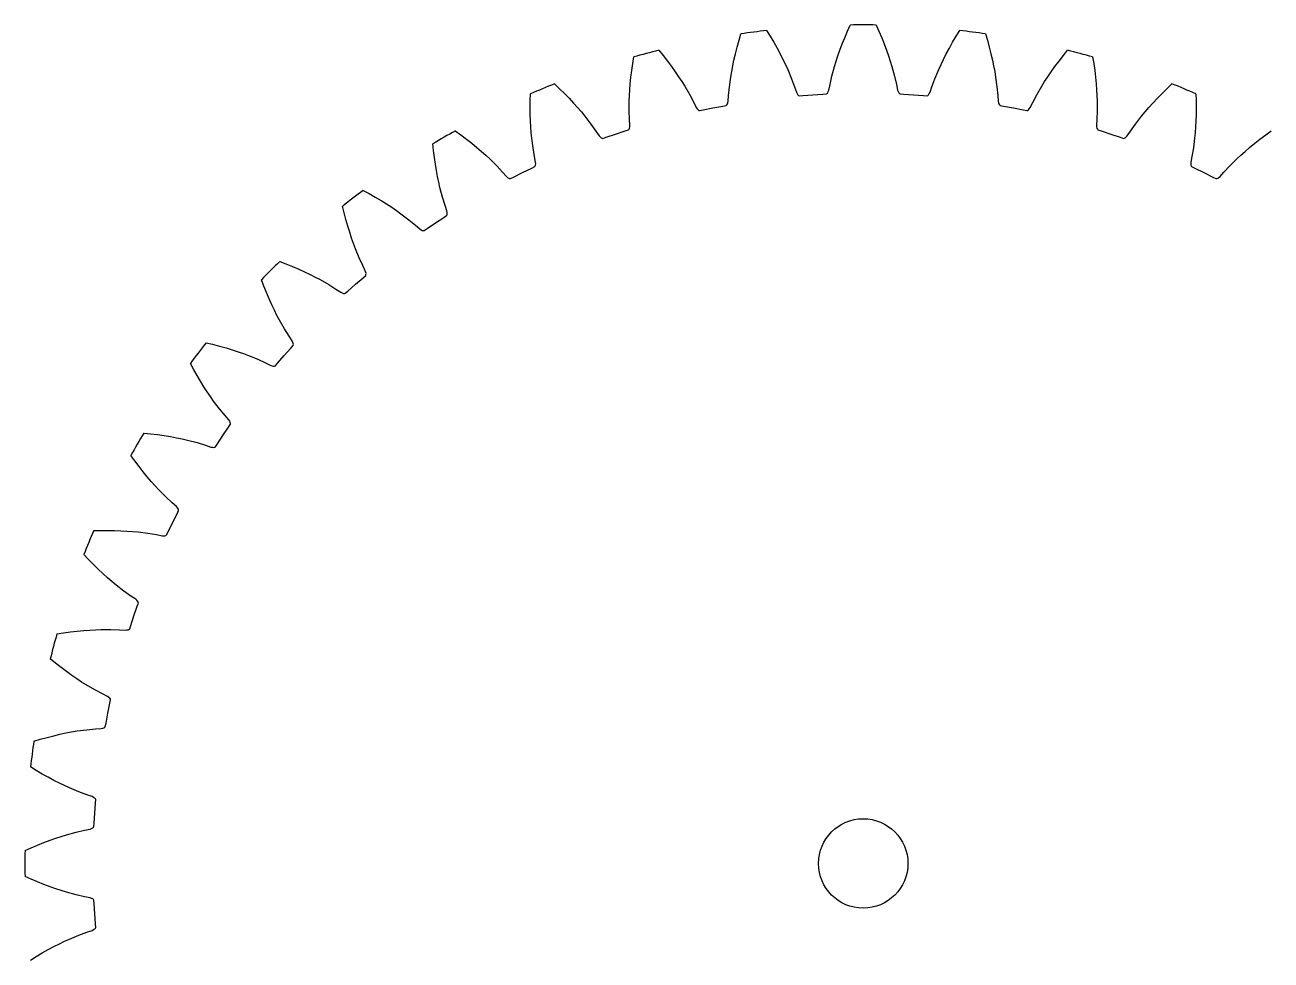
# Model space of a CAD drawing. Extents: x -37 to 73, y -37 to 37.
# Drawn here: x -37.5 to 18.2, y -4.3 to 37.5 of the extents above; entities that cross this region are included whole.
import ezdxf

# ---------------------------------------------------------------- set-up
doc = ezdxf.new("R2010")
doc.units = 0

msp = doc.modelspace()

# ---------------------------------------------------------------- linework, layer by layer
msp.add_circle((0, 0), 2)
msp.add_circle((0, 0), 2)
at = {"layer": 'layer1'}
for p, q in [((-0.702, 37.223), (-0.58, 37.496)), ((0.58, 37.496), (0.702, 37.223)), ((-5.639, 36.507), (-5.554, 36.813)), ((-5.554, 36.813), (-5.469, 37.099)), ((-4.319, 37.25), (-4.163, 36.996)), ((-4.163, 36.996), (-4.001, 36.722)), ((-0.939, 36.649), (-0.826, 36.93)), ((-0.826, 36.93), (-0.702, 37.223)), ((0.702, 37.223), (0.826, 36.93)), ((0.826, 36.93), (0.939, 36.649)), ((4.001, 36.722), (4.163, 36.996)), ((4.163, 36.996), (4.319, 37.25)), ((5.469, 37.099), (5.554, 36.813)), ((5.554, 36.813), (5.639, 36.507)), ((-9.145, 36.368), (-8.956, 36.136)), ((-5.714, 36.213), (-5.639, 36.507)), ((-4.001, 36.722), (-3.853, 36.458)), ((-3.853, 36.458), (-3.717, 36.203)), ((-1.131, 36.121), (-1.04, 36.378)), ((-1.04, 36.378), (-0.939, 36.649)), ((0.939, 36.649), (1.04, 36.378)), ((1.04, 36.378), (1.131, 36.121)), ((3.717, 36.203), (3.853, 36.458)), ((3.853, 36.458), (4.001, 36.722)), ((5.639, 36.507), (5.714, 36.213)), ((8.956, 36.136), (9.145, 36.368)), ((-10.356, 35.458), (-10.312, 35.773)), ((-10.312, 35.773), (-10.264, 36.068)), ((-8.956, 36.136), (-8.76, 35.886)), ((-8.76, 35.886), (-8.579, 35.643)), ((-5.836, 35.665), (-5.78, 35.931)), ((-5.78, 35.931), (-5.714, 36.213)), ((-3.717, 36.203), (-3.593, 35.96)), ((-3.593, 35.96), (-3.481, 35.727)), ((-3.481, 35.727), (-3.379, 35.504)), ((-1.284, 35.641), (-1.212, 35.875)), ((-1.212, 35.875), (-1.131, 36.121)), ((1.131, 36.121), (1.212, 35.875)), ((1.212, 35.875), (1.284, 35.641)), ((3.379, 35.504), (3.481, 35.727)), ((3.481, 35.727), (3.593, 35.96)), ((3.593, 35.96), (3.717, 36.203)), ((5.714, 36.213), (5.78, 35.931)), ((5.78, 35.931), (5.836, 35.665)), ((8.579, 35.643), (8.76, 35.886)), ((8.76, 35.886), (8.956, 36.136)), ((10.264, 36.068), (10.312, 35.773)), ((10.312, 35.773), (10.356, 35.458)), ((-10.42, 34.87), (-10.392, 35.157)), ((-10.392, 35.157), (-10.356, 35.458)), ((-8.579, 35.643), (-8.41, 35.408)), ((-8.41, 35.408), (-8.256, 35.183)), ((-8.256, 35.183), (-8.115, 34.967)), ((-5.984, 34.729), (-5.925, 35.169)), ((-5.925, 35.169), (-5.884, 35.41)), ((-5.884, 35.41), (-5.836, 35.665)), ((-3.379, 35.504), (-3.208, 35.095)), ((-1.485, 34.84), (-1.4, 35.213)), ((-1.4, 35.213), (-1.284, 35.641)), ((1.284, 35.641), (1.4, 35.213)), ((1.4, 35.213), (1.485, 34.84)), ((3.208, 35.095), (3.379, 35.504)), ((5.836, 35.665), (5.884, 35.41)), ((5.884, 35.41), (5.925, 35.169)), ((5.925, 35.169), (5.984, 34.729)), ((8.115, 34.967), (8.256, 35.183)), ((8.256, 35.183), (8.41, 35.408)), ((8.41, 35.408), (8.579, 35.643)), ((10.356, 35.458), (10.392, 35.157)), ((10.392, 35.157), (10.42, 34.87)), ((-13.813, 34.863), (-13.596, 34.658)), ((-13.596, 34.658), (-13.369, 34.435)), ((-10.456, 34.339), (-10.441, 34.598)), ((-10.441, 34.598), (-10.42, 34.87)), ((-8.115, 34.967), (-7.985, 34.759)), ((-7.985, 34.759), (-7.762, 34.376)), ((-6.02, 34.348), (-5.984, 34.729)), ((-3.208, 35.095), (-3.075, 34.735)), ((-3.075, 34.735), (-2.99, 34.492)), ((-1.561, 34.519), (-1.538, 34.587)), ((-1.538, 34.587), (-1.485, 34.84)), ((1.485, 34.84), (1.538, 34.587)), ((1.538, 34.587), (1.561, 34.519)), ((2.99, 34.492), (3.075, 34.735)), ((3.075, 34.735), (3.208, 35.095)), ((5.984, 34.729), (6.02, 34.348)), ((7.762, 34.376), (7.985, 34.759)), ((7.985, 34.759), (8.115, 34.967)), ((10.42, 34.87), (10.441, 34.598)), ((10.441, 34.598), (10.456, 34.339)), ((13.369, 34.435), (13.596, 34.658)), ((13.596, 34.658), (13.813, 34.863)), ((-14.896, 33.803), (-14.893, 34.121)), ((-14.893, 34.121), (-14.884, 34.42)), ((-13.369, 34.435), (-13.158, 34.218)), ((-13.158, 34.218), (-12.96, 34.007)), ((-12.96, 34.007), (-12.778, 33.804)), ((-10.466, 33.651), (-10.464, 34.094)), ((-10.464, 34.094), (-10.456, 34.339)), ((-7.762, 34.376), (-7.583, 34.037)), ((-7.583, 34.037), (-7.467, 33.807)), ((-6.073, 33.966), (-6.053, 34.02)), ((-6.053, 34.02), (-6.039, 34.091)), ((-6.039, 34.091), (-6.02, 34.348)), ((-2.99, 34.492), (-2.958, 34.428)), ((-2.958, 34.428), (-2.925, 34.38)), ((-2.925, 34.38), (-2.891, 34.349)), ((-2.891, 34.349), (-2.857, 34.334)), ((-2.857, 34.334), (-2.703, 34.344)), ((-2.703, 34.344), (-2.253, 34.376)), ((-2.253, 34.376), (-1.803, 34.403)), ((-1.803, 34.403), (-1.648, 34.413)), ((-1.648, 34.413), (-1.617, 34.432)), ((-1.617, 34.432), (-1.588, 34.468)), ((-1.588, 34.468), (-1.561, 34.519)), ((1.561, 34.519), (1.588, 34.468)), ((1.588, 34.468), (1.617, 34.432)), ((1.617, 34.432), (1.648, 34.413)), ((1.648, 34.413), (1.803, 34.403)), ((1.803, 34.403), (2.253, 34.376)), ((2.253, 34.376), (2.703, 34.344)), ((2.703, 34.344), (2.857, 34.334)), ((2.857, 34.334), (2.891, 34.349)), ((2.891, 34.349), (2.925, 34.38)), ((2.925, 34.38), (2.958, 34.428)), ((2.958, 34.428), (2.99, 34.492)), ((6.02, 34.348), (6.039, 34.091)), ((6.039, 34.091), (6.053, 34.02)), ((6.053, 34.02), (6.073, 33.966)), ((7.467, 33.807), (7.583, 34.037)), ((7.583, 34.037), (7.762, 34.376)), ((10.456, 34.339), (10.464, 34.094)), ((10.464, 34.094), (10.466, 33.651)), ((12.778, 33.804), (12.96, 34.007)), ((12.96, 34.007), (13.158, 34.218)), ((13.158, 34.218), (13.369, 34.435)), ((14.884, 34.42), (14.893, 34.121)), ((14.893, 34.121), (14.896, 33.803)), ((-14.892, 33.5), (-14.896, 33.803)), ((-14.883, 33.211), (-14.892, 33.5)), ((-12.778, 33.804), (-12.609, 33.608)), ((-12.609, 33.608), (-12.453, 33.419)), ((-10.452, 33.268), (-10.466, 33.651)), ((-7.467, 33.807), (-7.426, 33.747)), ((-7.426, 33.747), (-7.387, 33.704)), ((-7.387, 33.704), (-7.35, 33.678)), ((-7.35, 33.678), (-7.315, 33.667)), ((-7.315, 33.667), (-7.163, 33.697)), ((-7.163, 33.697), (-6.721, 33.788)), ((-6.721, 33.788), (-6.278, 33.873)), ((-6.278, 33.873), (-6.126, 33.904)), ((-6.126, 33.904), (-6.098, 33.927)), ((-6.098, 33.927), (-6.073, 33.966)), ((6.073, 33.966), (6.098, 33.927)), ((6.098, 33.927), (6.126, 33.904)), ((6.126, 33.904), (6.278, 33.873)), ((6.278, 33.873), (6.721, 33.788)), ((6.721, 33.788), (7.163, 33.697)), ((7.163, 33.697), (7.315, 33.667)), ((7.315, 33.667), (7.35, 33.678)), ((7.35, 33.678), (7.387, 33.704)), ((7.387, 33.704), (7.426, 33.747)), ((7.426, 33.747), (7.467, 33.807)), ((10.466, 33.651), (10.452, 33.268)), ((12.453, 33.419), (12.609, 33.608)), ((12.609, 33.608), (12.778, 33.804)), ((14.892, 33.5), (14.883, 33.211)), ((14.896, 33.803), (14.892, 33.5)), ((-14.868, 32.939), (-14.883, 33.211)), ((-14.849, 32.681), (-14.868, 32.939)), ((-12.453, 33.419), (-12.182, 33.069)), ((-12.182, 33.069), (-11.96, 32.756)), ((-10.455, 32.882), (-10.442, 32.939)), ((-10.437, 33.011), (-10.452, 33.268)), ((-10.442, 32.939), (-10.437, 33.011)), ((10.452, 33.268), (10.437, 33.011)), ((10.437, 33.011), (10.442, 32.939)), ((10.442, 32.939), (10.455, 32.882)), ((11.96, 32.756), (12.182, 33.069)), ((12.182, 33.069), (12.453, 33.419)), ((14.868, 32.939), (14.849, 32.681)), ((14.883, 33.211), (14.868, 32.939)), ((-18.246, 32.762), (-18.004, 32.587)), ((-18.004, 32.587), (-17.75, 32.396)), ((-17.75, 32.396), (-17.512, 32.208)), ((-14.825, 32.437), (-14.849, 32.681)), ((-14.769, 31.997), (-14.825, 32.437)), ((-11.96, 32.756), (-11.815, 32.543)), ((-11.815, 32.543), (-11.768, 32.489)), ((-11.768, 32.489), (-11.723, 32.452)), ((-11.723, 32.452), (-11.682, 32.43)), ((-11.682, 32.43), (-11.646, 32.424)), ((-11.646, 32.424), (-11.5, 32.474)), ((-11.5, 32.474), (-11.074, 32.622)), ((-11.074, 32.622), (-10.645, 32.764)), ((-10.645, 32.764), (-10.499, 32.814)), ((-10.499, 32.814), (-10.474, 32.84)), ((-10.474, 32.84), (-10.455, 32.882)), ((10.455, 32.882), (10.474, 32.84)), ((10.474, 32.84), (10.499, 32.814)), ((10.499, 32.814), (10.645, 32.764)), ((10.645, 32.764), (11.074, 32.622)), ((11.074, 32.622), (11.5, 32.474)), ((11.5, 32.474), (11.646, 32.424)), ((11.646, 32.424), (11.682, 32.43)), ((11.682, 32.43), (11.723, 32.452)), ((11.723, 32.452), (11.768, 32.489)), ((11.768, 32.489), (11.815, 32.543)), ((11.815, 32.543), (11.96, 32.756)), ((14.825, 32.437), (14.769, 31.997)), ((14.849, 32.681), (14.825, 32.437)), ((17.512, 32.208), (17.75, 32.396)), ((17.75, 32.396), (18.004, 32.587)), ((18.004, 32.587), (18.246, 32.762)), ((-19.219, 31.885), (-19.25, 32.182)), ((-19.181, 31.57), (-19.219, 31.885)), ((-17.512, 32.208), (-17.288, 32.025)), ((-17.288, 32.025), (-17.081, 31.847)), ((-17.081, 31.847), (-16.888, 31.675)), ((-14.705, 31.619), (-14.769, 31.997)), ((14.769, 31.997), (14.705, 31.619)), ((16.888, 31.675), (17.081, 31.847)), ((17.081, 31.847), (17.288, 32.025)), ((17.288, 32.025), (17.512, 32.208)), ((-19.137, 31.27), (-19.181, 31.57)), ((-19.09, 30.984), (-19.137, 31.27)), ((-16.888, 31.675), (-16.709, 31.508)), ((-16.709, 31.508), (-16.394, 31.196)), ((-14.657, 31.366), (-14.705, 31.619)), ((-14.671, 31.192), (-14.657, 31.236)), ((-14.652, 31.294), (-14.657, 31.366)), ((-14.657, 31.236), (-14.652, 31.294)), ((14.657, 31.366), (14.652, 31.294)), ((14.652, 31.294), (14.657, 31.236)), ((14.705, 31.619), (14.657, 31.366)), ((14.657, 31.236), (14.671, 31.192)), ((16.394, 31.196), (16.709, 31.508)), ((16.709, 31.508), (16.888, 31.675)), ((-19.04, 30.716), (-19.09, 30.984)), ((-18.987, 30.463), (-19.04, 30.716)), ((-16.394, 31.196), (-16.134, 30.914)), ((-16.134, 30.914), (-15.962, 30.722)), ((-15.962, 30.722), (-15.908, 30.675)), ((-15.908, 30.675), (-15.859, 30.644)), ((-15.779, 30.627), (-15.64, 30.695)), ((-15.64, 30.695), (-15.237, 30.897)), ((-15.237, 30.897), (-14.831, 31.094)), ((-14.831, 31.094), (-14.692, 31.163)), ((-14.692, 31.163), (-14.671, 31.192)), ((14.671, 31.192), (14.692, 31.163)), ((14.692, 31.163), (14.831, 31.094)), ((14.831, 31.094), (15.237, 30.897)), ((15.237, 30.897), (15.64, 30.695)), ((15.64, 30.695), (15.779, 30.627)), ((15.859, 30.644), (15.908, 30.675)), ((15.908, 30.675), (15.962, 30.722)), ((15.962, 30.722), (16.134, 30.914)), ((16.134, 30.914), (16.394, 31.196)), ((-18.932, 30.224), (-18.987, 30.463)), ((-18.819, 29.796), (-18.932, 30.224)), ((-15.859, 30.644), (-15.816, 30.628)), ((-15.816, 30.628), (-15.779, 30.627)), ((15.779, 30.627), (15.816, 30.628)), ((15.816, 30.628), (15.859, 30.644)), ((-22.366, 30.1), (-22.103, 29.958)), ((-22.103, 29.958), (-21.826, 29.802)), ((-21.826, 29.802), (-21.566, 29.647)), ((-21.566, 29.647), (-21.32, 29.494)), ((-18.706, 29.429), (-18.819, 29.796)), ((-23.217, 29.104), (-23.286, 29.394)), ((-23.137, 28.796), (-23.217, 29.104)), ((-21.32, 29.494), (-21.092, 29.345)), ((-21.092, 29.345), (-20.878, 29.2)), ((-20.878, 29.2), (-20.679, 29.057)), ((-20.679, 29.057), (-20.326, 28.789)), ((-18.625, 29.185), (-18.706, 29.429)), ((-18.634, 28.978), (-18.617, 29.011)), ((-18.612, 29.114), (-18.625, 29.185)), ((-18.617, 29.011), (-18.609, 29.056)), ((-18.609, 29.056), (-18.612, 29.114)), ((-23.055, 28.504), (-23.137, 28.796)), ((-22.971, 28.228), (-23.055, 28.504)), ((-20.326, 28.789), (-20.031, 28.544)), ((-20.031, 28.544), (-19.836, 28.376)), ((-19.513, 28.391), (-19.139, 28.644)), ((-19.139, 28.644), (-18.763, 28.892)), ((-18.763, 28.892), (-18.634, 28.978)), ((-22.886, 27.968), (-22.971, 28.228)), ((-22.801, 27.724), (-22.886, 27.968)), ((-19.836, 28.376), (-19.776, 28.336)), ((-19.776, 28.336), (-19.723, 28.312)), ((-19.723, 28.312), (-19.678, 28.301)), ((-19.678, 28.301), (-19.642, 28.305)), ((-19.642, 28.305), (-19.513, 28.391)), ((-22.715, 27.494), (-22.801, 27.724)), ((-22.547, 27.084), (-22.715, 27.494)), ((-26.103, 26.923), (-25.824, 26.817)), ((-25.824, 26.817), (-25.53, 26.698)), ((-22.387, 26.736), (-22.547, 27.084)), ((-25.53, 26.698), (-25.251, 26.578)), ((-25.251, 26.578), (-24.988, 26.459)), ((-24.988, 26.459), (-24.742, 26.341)), ((-24.742, 26.341), (-24.511, 26.225)), ((-24.511, 26.225), (-24.294, 26.11)), ((-22.275, 26.504), (-22.387, 26.736)), ((-22.373, 26.196), (-22.257, 26.298)), ((-22.253, 26.436), (-22.275, 26.504)), ((-22.257, 26.298), (-22.244, 26.332)), ((-22.242, 26.378), (-22.253, 26.436)), ((-22.244, 26.332), (-22.242, 26.378)), ((-26.817, 25.824), (-26.923, 26.103)), ((-26.698, 25.53), (-26.817, 25.824)), ((-24.294, 26.11), (-23.91, 25.889)), ((-23.91, 25.889), (-23.585, 25.685)), ((-23.585, 25.685), (-23.37, 25.544)), ((-23.052, 25.601), (-22.714, 25.901)), ((-22.714, 25.901), (-22.373, 26.196)), ((-26.578, 25.251), (-26.698, 25.53)), ((-26.459, 24.988), (-26.578, 25.251)), ((-23.37, 25.544), (-23.305, 25.513)), ((-23.305, 25.513), (-23.249, 25.495)), ((-23.249, 25.495), (-23.204, 25.491)), ((-23.204, 25.491), (-23.168, 25.499)), ((-23.168, 25.499), (-23.052, 25.601)), ((-26.341, 24.742), (-26.459, 24.988)), ((-26.225, 24.511), (-26.341, 24.742)), ((-26.11, 24.294), (-26.225, 24.511)), ((-25.889, 23.91), (-26.11, 24.294)), ((-25.685, 23.585), (-25.889, 23.91)), ((-25.544, 23.37), (-25.685, 23.585)), ((-29.394, 23.286), (-29.104, 23.217)), ((-29.104, 23.217), (-28.796, 23.137)), ((-28.796, 23.137), (-28.504, 23.055)), ((-28.504, 23.055), (-28.228, 22.971)), ((-28.228, 22.971), (-27.968, 22.886)), ((-27.968, 22.886), (-27.724, 22.801)), ((-25.901, 22.714), (-25.601, 23.052)), ((-25.601, 23.052), (-25.499, 23.168)), ((-25.513, 23.305), (-25.544, 23.37)), ((-25.495, 23.249), (-25.513, 23.305)), ((-25.499, 23.168), (-25.491, 23.204)), ((-25.491, 23.204), (-25.495, 23.249)), ((-29.958, 22.103), (-30.1, 22.366)), ((-27.724, 22.801), (-27.494, 22.715)), ((-27.494, 22.715), (-27.084, 22.547)), ((-27.084, 22.547), (-26.736, 22.387)), ((-26.736, 22.387), (-26.504, 22.275)), ((-26.298, 22.257), (-26.196, 22.373)), ((-26.196, 22.373), (-25.901, 22.714)), ((-29.802, 21.826), (-29.958, 22.103)), ((-29.647, 21.566), (-29.802, 21.826)), ((-26.504, 22.275), (-26.436, 22.253)), ((-26.436, 22.253), (-26.378, 22.242)), ((-26.378, 22.242), (-26.332, 22.244)), ((-26.332, 22.244), (-26.298, 22.257)), ((-29.494, 21.32), (-29.647, 21.566)), ((-29.345, 21.092), (-29.494, 21.32)), ((-29.2, 20.878), (-29.345, 21.092)), ((-29.057, 20.679), (-29.2, 20.878)), ((-28.789, 20.326), (-29.057, 20.679)), ((-28.544, 20.031), (-28.789, 20.326)), ((-28.644, 19.139), (-28.391, 19.513)), ((-28.376, 19.836), (-28.544, 20.031)), ((-28.391, 19.513), (-28.305, 19.642)), ((-28.336, 19.776), (-28.376, 19.836)), ((-28.312, 19.723), (-28.336, 19.776)), ((-28.301, 19.678), (-28.312, 19.723)), ((-28.305, 19.642), (-28.301, 19.678)), ((-32.182, 19.25), (-31.885, 19.219)), ((-31.885, 19.219), (-31.57, 19.181)), ((-31.57, 19.181), (-31.27, 19.137)), ((-31.27, 19.137), (-30.984, 19.09)), ((-30.984, 19.09), (-30.716, 19.04)), ((-30.716, 19.04), (-30.463, 18.987)), ((-30.463, 18.987), (-30.224, 18.932)), ((-28.892, 18.763), (-28.644, 19.139)), ((-30.224, 18.932), (-29.796, 18.819)), ((-29.796, 18.819), (-29.429, 18.706)), ((-29.429, 18.706), (-29.185, 18.625)), ((-29.185, 18.625), (-29.114, 18.612)), ((-29.114, 18.612), (-29.056, 18.609)), ((-29.056, 18.609), (-29.011, 18.617)), ((-29.011, 18.617), (-28.978, 18.634)), ((-28.978, 18.634), (-28.892, 18.763)), ((-32.587, 18.004), (-32.762, 18.246)), ((-32.396, 17.75), (-32.587, 18.004)), ((-32.208, 17.512), (-32.396, 17.75)), ((-32.025, 17.288), (-32.208, 17.512)), ((-31.847, 17.081), (-32.025, 17.288)), ((-31.675, 16.888), (-31.847, 17.081)), ((-31.508, 16.709), (-31.675, 16.888)), ((-31.196, 16.394), (-31.508, 16.709)), ((-30.914, 16.134), (-31.196, 16.394)), ((-30.722, 15.962), (-30.914, 16.134)), ((-30.897, 15.237), (-30.695, 15.64)), ((-30.675, 15.908), (-30.722, 15.962)), ((-30.695, 15.64), (-30.627, 15.779)), ((-30.644, 15.859), (-30.675, 15.908)), ((-30.628, 15.816), (-30.644, 15.859)), ((-30.627, 15.779), (-30.628, 15.816)), ((-31.094, 14.831), (-30.897, 15.237)), ((-34.42, 14.884), (-34.121, 14.893)), ((-34.121, 14.893), (-33.803, 14.896)), ((-33.803, 14.896), (-33.5, 14.892)), ((-33.5, 14.892), (-33.211, 14.883)), ((-33.211, 14.883), (-32.939, 14.868)), ((-32.939, 14.868), (-32.681, 14.849)), ((-32.681, 14.849), (-32.437, 14.825)), ((-32.437, 14.825), (-31.997, 14.769)), ((-31.997, 14.769), (-31.619, 14.705)), ((-31.619, 14.705), (-31.366, 14.657)), ((-31.366, 14.657), (-31.294, 14.652)), ((-31.294, 14.652), (-31.236, 14.657)), ((-31.236, 14.657), (-31.192, 14.671)), ((-31.192, 14.671), (-31.163, 14.692)), ((-31.163, 14.692), (-31.094, 14.831)), ((-34.658, 13.596), (-34.863, 13.813)), ((-34.435, 13.369), (-34.658, 13.596)), ((-34.218, 13.158), (-34.435, 13.369)), ((-34.007, 12.96), (-34.218, 13.158)), ((-33.804, 12.778), (-34.007, 12.96)), ((-33.608, 12.609), (-33.804, 12.778)), ((-33.419, 12.453), (-33.608, 12.609)), ((-33.069, 12.182), (-33.419, 12.453)), ((-32.756, 11.96), (-33.069, 12.182)), ((-32.543, 11.815), (-32.756, 11.96)), ((-32.489, 11.768), (-32.543, 11.815)), ((-32.452, 11.723), (-32.489, 11.768)), ((-32.43, 11.682), (-32.452, 11.723)), ((-32.622, 11.074), (-32.474, 11.5)), ((-32.474, 11.5), (-32.424, 11.646)), ((-32.424, 11.646), (-32.43, 11.682)), ((-32.814, 10.499), (-32.764, 10.645)), ((-32.764, 10.645), (-32.622, 11.074)), ((-36.068, 10.264), (-35.773, 10.312)), ((-35.773, 10.312), (-35.458, 10.356)), ((-35.458, 10.356), (-35.157, 10.392)), ((-35.157, 10.392), (-34.87, 10.42)), ((-34.87, 10.42), (-34.598, 10.441)), ((-34.598, 10.441), (-34.339, 10.456)), ((-34.339, 10.456), (-34.094, 10.464)), ((-34.094, 10.464), (-33.651, 10.466)), ((-33.651, 10.466), (-33.268, 10.452)), ((-33.268, 10.452), (-33.011, 10.437)), ((-33.011, 10.437), (-32.939, 10.442)), ((-32.939, 10.442), (-32.882, 10.455)), ((-32.882, 10.455), (-32.84, 10.474)), ((-32.84, 10.474), (-32.814, 10.499)), ((-36.136, 8.956), (-36.368, 9.145)), ((-35.886, 8.76), (-36.136, 8.956)), ((-35.643, 8.579), (-35.886, 8.76)), ((-35.408, 8.41), (-35.643, 8.579)), ((-35.183, 8.256), (-35.408, 8.41)), ((-34.967, 8.115), (-35.183, 8.256)), ((-34.759, 7.985), (-34.967, 8.115)), ((-34.376, 7.762), (-34.759, 7.985)), ((-34.037, 7.583), (-34.376, 7.762)), ((-33.807, 7.467), (-34.037, 7.583)), ((-33.747, 7.426), (-33.807, 7.467)), ((-33.704, 7.387), (-33.747, 7.426)), ((-33.678, 7.35), (-33.704, 7.387)), ((-33.697, 7.163), (-33.667, 7.315)), ((-33.667, 7.315), (-33.678, 7.35)), ((-33.873, 6.278), (-33.788, 6.721)), ((-33.788, 6.721), (-33.697, 7.163)), ((-33.904, 6.126), (-33.873, 6.278)), ((-36.813, 5.554), (-36.507, 5.639)), ((-36.507, 5.639), (-36.213, 5.714)), ((-36.213, 5.714), (-35.931, 5.78)), ((-35.931, 5.78), (-35.665, 5.836)), ((-35.665, 5.836), (-35.41, 5.884)), ((-35.41, 5.884), (-35.169, 5.925)), ((-35.169, 5.925), (-34.729, 5.984)), ((-34.729, 5.984), (-34.348, 6.02)), ((-34.348, 6.02), (-34.091, 6.039)), ((-34.091, 6.039), (-34.02, 6.053)), ((-34.02, 6.053), (-33.966, 6.073)), ((-33.966, 6.073), (-33.927, 6.098)), ((-33.927, 6.098), (-33.904, 6.126)), ((-37.099, 5.469), (-36.813, 5.554)), ((-36.996, 4.163), (-37.25, 4.319)), ((-36.722, 4.001), (-36.996, 4.163)), ((-36.458, 3.853), (-36.722, 4.001)), ((-36.203, 3.717), (-36.458, 3.853)), ((-35.96, 3.593), (-36.203, 3.717)), ((-35.727, 3.481), (-35.96, 3.593)), ((-35.504, 3.379), (-35.727, 3.481)), ((-35.095, 3.208), (-35.504, 3.379)), ((-34.735, 3.075), (-35.095, 3.208)), ((-34.492, 2.99), (-34.735, 3.075)), ((-34.428, 2.958), (-34.492, 2.99)), ((-34.38, 2.925), (-34.428, 2.958)), ((-34.349, 2.891), (-34.38, 2.925)), ((-34.334, 2.857), (-34.349, 2.891)), ((-34.344, 2.703), (-34.334, 2.857)), ((-34.403, 1.803), (-34.376, 2.253)), ((-34.376, 2.253), (-34.344, 2.703)), ((-34.413, 1.648), (-34.403, 1.803)), ((-36.378, 1.04), (-36.121, 1.131)), ((-36.121, 1.131), (-35.875, 1.212)), ((-35.875, 1.212), (-35.641, 1.284)), ((-35.641, 1.284), (-35.213, 1.4)), ((-35.213, 1.4), (-34.84, 1.485)), ((-34.84, 1.485), (-34.587, 1.538)), ((-34.587, 1.538), (-34.519, 1.561)), ((-34.519, 1.561), (-34.468, 1.588)), ((-34.468, 1.588), (-34.432, 1.617)), ((-34.432, 1.617), (-34.413, 1.648)), ((-37.496, 0.58), (-37.223, 0.702)), ((-37.223, 0.702), (-36.93, 0.826)), ((-36.93, 0.826), (-36.649, 0.939)), ((-36.649, 0.939), (-36.378, 1.04)), ((-37.223, -0.702), (-37.496, -0.58)), ((-36.93, -0.826), (-37.223, -0.702)), ((-36.649, -0.939), (-36.93, -0.826)), ((-36.378, -1.04), (-36.649, -0.939)), ((-36.121, -1.131), (-36.378, -1.04)), ((-35.875, -1.212), (-36.121, -1.131)), ((-35.641, -1.284), (-35.875, -1.212)), ((-35.213, -1.4), (-35.641, -1.284)), ((-34.84, -1.485), (-35.213, -1.4)), ((-34.587, -1.538), (-34.84, -1.485)), ((-34.519, -1.561), (-34.587, -1.538)), ((-34.468, -1.588), (-34.519, -1.561)), ((-34.432, -1.617), (-34.468, -1.588)), ((-34.413, -1.648), (-34.432, -1.617)), ((-34.403, -1.803), (-34.413, -1.648)), ((-34.376, -2.253), (-34.403, -1.803)), ((-34.344, -2.703), (-34.376, -2.253)), ((-34.334, -2.857), (-34.344, -2.703)), ((-35.504, -3.379), (-35.095, -3.208)), ((-35.095, -3.208), (-34.735, -3.075)), ((-34.735, -3.075), (-34.492, -2.99)), ((-34.492, -2.99), (-34.428, -2.958)), ((-34.428, -2.958), (-34.38, -2.925)), ((-34.38, -2.925), (-34.349, -2.891)), ((-34.349, -2.891), (-34.334, -2.857)), ((-36.722, -4.001), (-36.458, -3.853)), ((-36.458, -3.853), (-36.203, -3.717)), ((-36.203, -3.717), (-35.96, -3.593)), ((-35.96, -3.593), (-35.727, -3.481)), ((-35.727, -3.481), (-35.504, -3.379)), ((-37.25, -4.319), (-36.996, -4.163)), ((-36.996, -4.163), (-36.722, -4.001))]:
    msp.add_line(p, q, dxfattribs=at)
for start, end in [(89.1144, 90.8856), (96.6144, 98.3856), (81.6144, 83.3856), (104.1144, 105.8856), (74.1144, 75.8856), (111.6144, 113.3856), (66.6144, 68.3856), (119.1144, 120.8856), (126.6144, 128.3856), (134.1144, 135.8856), (141.6144, 143.3856), (149.1144, 150.8856), (156.6144, 158.3856), (164.1144, 165.8856), (171.6144, 173.3856), (179.1144, 180.8856)]:
    msp.add_arc((0, 0), 37.5, start, end, dxfattribs=at)
at = {"layer": 'layer3'}
for p, q in [((-0.702, 37.223), (-0.58, 37.496)), ((0.58, 37.496), (0.702, 37.223)), ((-5.639, 36.507), (-5.554, 36.813)), ((-5.554, 36.813), (-5.469, 37.099)), ((-4.319, 37.25), (-4.163, 36.996)), ((-4.163, 36.996), (-4.001, 36.722)), ((-0.939, 36.649), (-0.826, 36.93)), ((-0.826, 36.93), (-0.702, 37.223)), ((0.702, 37.223), (0.826, 36.93)), ((0.826, 36.93), (0.939, 36.649)), ((4.001, 36.722), (4.163, 36.996)), ((4.163, 36.996), (4.319, 37.25)), ((5.469, 37.099), (5.554, 36.813)), ((5.554, 36.813), (5.639, 36.507)), ((-9.145, 36.368), (-8.956, 36.136)), ((-5.714, 36.213), (-5.639, 36.507)), ((-4.001, 36.722), (-3.853, 36.458)), ((-3.853, 36.458), (-3.717, 36.203)), ((-1.131, 36.121), (-1.04, 36.378)), ((-1.04, 36.378), (-0.939, 36.649)), ((0.939, 36.649), (1.04, 36.378)), ((1.04, 36.378), (1.131, 36.121)), ((3.717, 36.203), (3.853, 36.458)), ((3.853, 36.458), (4.001, 36.722)), ((5.639, 36.507), (5.714, 36.213)), ((8.956, 36.136), (9.145, 36.368)), ((-10.356, 35.458), (-10.312, 35.773)), ((-10.312, 35.773), (-10.264, 36.068)), ((-8.956, 36.136), (-8.76, 35.886)), ((-8.76, 35.886), (-8.579, 35.643)), ((-5.836, 35.665), (-5.78, 35.931)), ((-5.78, 35.931), (-5.714, 36.213)), ((-3.717, 36.203), (-3.593, 35.96)), ((-3.593, 35.96), (-3.481, 35.727)), ((-3.481, 35.727), (-3.379, 35.504)), ((-1.284, 35.641), (-1.212, 35.875)), ((-1.212, 35.875), (-1.131, 36.121)), ((1.131, 36.121), (1.212, 35.875)), ((1.212, 35.875), (1.284, 35.641)), ((3.379, 35.504), (3.481, 35.727)), ((3.481, 35.727), (3.593, 35.96)), ((3.593, 35.96), (3.717, 36.203)), ((5.714, 36.213), (5.78, 35.931)), ((5.78, 35.931), (5.836, 35.665)), ((8.579, 35.643), (8.76, 35.886)), ((8.76, 35.886), (8.956, 36.136)), ((10.264, 36.068), (10.312, 35.773)), ((10.312, 35.773), (10.356, 35.458)), ((-10.42, 34.87), (-10.392, 35.157)), ((-10.392, 35.157), (-10.356, 35.458)), ((-8.579, 35.643), (-8.41, 35.408)), ((-8.41, 35.408), (-8.256, 35.183)), ((-8.256, 35.183), (-8.115, 34.967)), ((-5.984, 34.729), (-5.925, 35.169)), ((-5.925, 35.169), (-5.884, 35.41)), ((-5.884, 35.41), (-5.836, 35.665)), ((-3.379, 35.504), (-3.208, 35.095)), ((-1.485, 34.84), (-1.4, 35.213)), ((-1.4, 35.213), (-1.284, 35.641)), ((1.284, 35.641), (1.4, 35.213)), ((1.4, 35.213), (1.485, 34.84)), ((3.208, 35.095), (3.379, 35.504)), ((5.836, 35.665), (5.884, 35.41)), ((5.884, 35.41), (5.925, 35.169)), ((5.925, 35.169), (5.984, 34.729)), ((8.115, 34.967), (8.256, 35.183)), ((8.256, 35.183), (8.41, 35.408)), ((8.41, 35.408), (8.579, 35.643)), ((10.356, 35.458), (10.392, 35.157)), ((10.392, 35.157), (10.42, 34.87)), ((-13.813, 34.863), (-13.596, 34.658)), ((-13.596, 34.658), (-13.369, 34.435)), ((-10.456, 34.339), (-10.441, 34.598)), ((-10.441, 34.598), (-10.42, 34.87)), ((-8.115, 34.967), (-7.985, 34.759)), ((-7.985, 34.759), (-7.762, 34.376)), ((-6.02, 34.348), (-5.984, 34.729)), ((-3.208, 35.095), (-3.075, 34.735)), ((-3.075, 34.735), (-2.99, 34.492)), ((-1.561, 34.519), (-1.538, 34.587)), ((-1.538, 34.587), (-1.485, 34.84)), ((1.485, 34.84), (1.538, 34.587)), ((1.538, 34.587), (1.561, 34.519)), ((2.99, 34.492), (3.075, 34.735)), ((3.075, 34.735), (3.208, 35.095)), ((5.984, 34.729), (6.02, 34.348)), ((7.762, 34.376), (7.985, 34.759)), ((7.985, 34.759), (8.115, 34.967)), ((10.42, 34.87), (10.441, 34.598)), ((10.441, 34.598), (10.456, 34.339)), ((13.369, 34.435), (13.596, 34.658)), ((13.596, 34.658), (13.813, 34.863)), ((-14.896, 33.803), (-14.893, 34.121)), ((-14.893, 34.121), (-14.884, 34.42)), ((-13.369, 34.435), (-13.158, 34.218)), ((-13.158, 34.218), (-12.96, 34.007)), ((-12.96, 34.007), (-12.778, 33.804)), ((-10.466, 33.651), (-10.464, 34.094)), ((-10.464, 34.094), (-10.456, 34.339)), ((-7.762, 34.376), (-7.583, 34.037)), ((-7.583, 34.037), (-7.467, 33.807)), ((-6.073, 33.966), (-6.053, 34.02)), ((-6.053, 34.02), (-6.039, 34.091)), ((-6.039, 34.091), (-6.02, 34.348)), ((-2.99, 34.492), (-2.958, 34.428)), ((-2.958, 34.428), (-2.925, 34.38)), ((-2.925, 34.38), (-2.891, 34.349)), ((-2.891, 34.349), (-2.857, 34.334)), ((-2.857, 34.334), (-2.703, 34.344)), ((-2.703, 34.344), (-2.253, 34.376)), ((-2.253, 34.376), (-1.803, 34.403)), ((-1.803, 34.403), (-1.648, 34.413)), ((-1.648, 34.413), (-1.617, 34.432)), ((-1.617, 34.432), (-1.588, 34.468)), ((-1.588, 34.468), (-1.561, 34.519)), ((1.561, 34.519), (1.588, 34.468)), ((1.588, 34.468), (1.617, 34.432)), ((1.617, 34.432), (1.648, 34.413)), ((1.648, 34.413), (1.803, 34.403)), ((1.803, 34.403), (2.253, 34.376)), ((2.253, 34.376), (2.703, 34.344)), ((2.703, 34.344), (2.857, 34.334)), ((2.857, 34.334), (2.891, 34.349)), ((2.891, 34.349), (2.925, 34.38)), ((2.925, 34.38), (2.958, 34.428)), ((2.958, 34.428), (2.99, 34.492)), ((6.02, 34.348), (6.039, 34.091)), ((6.039, 34.091), (6.053, 34.02)), ((6.053, 34.02), (6.073, 33.966)), ((7.467, 33.807), (7.583, 34.037)), ((7.583, 34.037), (7.762, 34.376)), ((10.456, 34.339), (10.464, 34.094)), ((10.464, 34.094), (10.466, 33.651)), ((12.778, 33.804), (12.96, 34.007)), ((12.96, 34.007), (13.158, 34.218)), ((13.158, 34.218), (13.369, 34.435)), ((14.884, 34.42), (14.893, 34.121)), ((14.893, 34.121), (14.896, 33.803)), ((-14.892, 33.5), (-14.896, 33.803)), ((-14.883, 33.211), (-14.892, 33.5)), ((-12.778, 33.804), (-12.609, 33.608)), ((-12.609, 33.608), (-12.453, 33.419)), ((-10.452, 33.268), (-10.466, 33.651)), ((-7.467, 33.807), (-7.426, 33.747)), ((-7.426, 33.747), (-7.387, 33.704)), ((-7.387, 33.704), (-7.35, 33.678)), ((-7.35, 33.678), (-7.315, 33.667)), ((-7.315, 33.667), (-7.163, 33.697)), ((-7.163, 33.697), (-6.721, 33.788)), ((-6.721, 33.788), (-6.278, 33.873)), ((-6.278, 33.873), (-6.126, 33.904)), ((-6.126, 33.904), (-6.098, 33.927)), ((-6.098, 33.927), (-6.073, 33.966)), ((6.073, 33.966), (6.098, 33.927)), ((6.098, 33.927), (6.126, 33.904)), ((6.126, 33.904), (6.278, 33.873)), ((6.278, 33.873), (6.721, 33.788)), ((6.721, 33.788), (7.163, 33.697)), ((7.163, 33.697), (7.315, 33.667)), ((7.315, 33.667), (7.35, 33.678)), ((7.35, 33.678), (7.387, 33.704)), ((7.387, 33.704), (7.426, 33.747)), ((7.426, 33.747), (7.467, 33.807)), ((10.466, 33.651), (10.452, 33.268)), ((12.453, 33.419), (12.609, 33.608)), ((12.609, 33.608), (12.778, 33.804)), ((14.892, 33.5), (14.883, 33.211)), ((14.896, 33.803), (14.892, 33.5)), ((-14.868, 32.939), (-14.883, 33.211)), ((-14.849, 32.681), (-14.868, 32.939)), ((-12.453, 33.419), (-12.182, 33.069)), ((-12.182, 33.069), (-11.96, 32.756)), ((-10.455, 32.882), (-10.442, 32.939)), ((-10.437, 33.011), (-10.452, 33.268)), ((-10.442, 32.939), (-10.437, 33.011)), ((10.452, 33.268), (10.437, 33.011)), ((10.437, 33.011), (10.442, 32.939)), ((10.442, 32.939), (10.455, 32.882)), ((11.96, 32.756), (12.182, 33.069)), ((12.182, 33.069), (12.453, 33.419)), ((14.868, 32.939), (14.849, 32.681)), ((14.883, 33.211), (14.868, 32.939)), ((-18.246, 32.762), (-18.004, 32.587)), ((-18.004, 32.587), (-17.75, 32.396)), ((-17.75, 32.396), (-17.512, 32.208)), ((-14.825, 32.437), (-14.849, 32.681)), ((-14.769, 31.997), (-14.825, 32.437)), ((-11.96, 32.756), (-11.815, 32.543)), ((-11.815, 32.543), (-11.768, 32.489)), ((-11.768, 32.489), (-11.723, 32.452)), ((-11.723, 32.452), (-11.682, 32.43)), ((-11.682, 32.43), (-11.646, 32.424)), ((-11.646, 32.424), (-11.5, 32.474)), ((-11.5, 32.474), (-11.074, 32.622)), ((-11.074, 32.622), (-10.645, 32.764)), ((-10.645, 32.764), (-10.499, 32.814)), ((-10.499, 32.814), (-10.474, 32.84)), ((-10.474, 32.84), (-10.455, 32.882)), ((10.455, 32.882), (10.474, 32.84)), ((10.474, 32.84), (10.499, 32.814)), ((10.499, 32.814), (10.645, 32.764)), ((10.645, 32.764), (11.074, 32.622)), ((11.074, 32.622), (11.5, 32.474)), ((11.5, 32.474), (11.646, 32.424)), ((11.646, 32.424), (11.682, 32.43)), ((11.682, 32.43), (11.723, 32.452)), ((11.723, 32.452), (11.768, 32.489)), ((11.768, 32.489), (11.815, 32.543)), ((11.815, 32.543), (11.96, 32.756)), ((14.825, 32.437), (14.769, 31.997)), ((14.849, 32.681), (14.825, 32.437)), ((17.512, 32.208), (17.75, 32.396)), ((17.75, 32.396), (18.004, 32.587)), ((18.004, 32.587), (18.246, 32.762)), ((-19.219, 31.885), (-19.25, 32.182)), ((-19.181, 31.57), (-19.219, 31.885)), ((-17.512, 32.208), (-17.288, 32.025)), ((-17.288, 32.025), (-17.081, 31.847)), ((-17.081, 31.847), (-16.888, 31.675)), ((-14.705, 31.619), (-14.769, 31.997)), ((14.769, 31.997), (14.705, 31.619)), ((16.888, 31.675), (17.081, 31.847)), ((17.081, 31.847), (17.288, 32.025)), ((17.288, 32.025), (17.512, 32.208)), ((-19.137, 31.27), (-19.181, 31.57)), ((-19.09, 30.984), (-19.137, 31.27)), ((-16.888, 31.675), (-16.709, 31.508)), ((-16.709, 31.508), (-16.394, 31.196)), ((-14.657, 31.366), (-14.705, 31.619)), ((-14.671, 31.192), (-14.657, 31.236)), ((-14.652, 31.294), (-14.657, 31.366)), ((-14.657, 31.236), (-14.652, 31.294)), ((14.657, 31.366), (14.652, 31.294)), ((14.652, 31.294), (14.657, 31.236)), ((14.705, 31.619), (14.657, 31.366)), ((14.657, 31.236), (14.671, 31.192)), ((16.394, 31.196), (16.709, 31.508)), ((16.709, 31.508), (16.888, 31.675)), ((-19.04, 30.716), (-19.09, 30.984)), ((-18.987, 30.463), (-19.04, 30.716)), ((-16.394, 31.196), (-16.134, 30.914)), ((-16.134, 30.914), (-15.962, 30.722)), ((-15.962, 30.722), (-15.908, 30.675)), ((-15.908, 30.675), (-15.859, 30.644)), ((-15.779, 30.627), (-15.64, 30.695)), ((-15.64, 30.695), (-15.237, 30.897)), ((-15.237, 30.897), (-14.831, 31.094)), ((-14.831, 31.094), (-14.692, 31.163)), ((-14.692, 31.163), (-14.671, 31.192)), ((14.671, 31.192), (14.692, 31.163)), ((14.692, 31.163), (14.831, 31.094)), ((14.831, 31.094), (15.237, 30.897)), ((15.237, 30.897), (15.64, 30.695)), ((15.64, 30.695), (15.779, 30.627)), ((15.859, 30.644), (15.908, 30.675)), ((15.908, 30.675), (15.962, 30.722)), ((15.962, 30.722), (16.134, 30.914)), ((16.134, 30.914), (16.394, 31.196)), ((-18.932, 30.224), (-18.987, 30.463)), ((-18.819, 29.796), (-18.932, 30.224)), ((-15.859, 30.644), (-15.816, 30.628)), ((-15.816, 30.628), (-15.779, 30.627)), ((15.779, 30.627), (15.816, 30.628)), ((15.816, 30.628), (15.859, 30.644)), ((-22.366, 30.1), (-22.103, 29.958)), ((-22.103, 29.958), (-21.826, 29.802)), ((-21.826, 29.802), (-21.566, 29.647)), ((-21.566, 29.647), (-21.32, 29.494)), ((-18.706, 29.429), (-18.819, 29.796)), ((-23.217, 29.104), (-23.286, 29.394)), ((-23.137, 28.796), (-23.217, 29.104)), ((-21.32, 29.494), (-21.092, 29.345)), ((-21.092, 29.345), (-20.878, 29.2)), ((-20.878, 29.2), (-20.679, 29.057)), ((-20.679, 29.057), (-20.326, 28.789)), ((-18.625, 29.185), (-18.706, 29.429)), ((-18.634, 28.978), (-18.617, 29.011)), ((-18.612, 29.114), (-18.625, 29.185)), ((-18.617, 29.011), (-18.609, 29.056)), ((-18.609, 29.056), (-18.612, 29.114)), ((-23.055, 28.504), (-23.137, 28.796)), ((-22.971, 28.228), (-23.055, 28.504)), ((-20.326, 28.789), (-20.031, 28.544)), ((-20.031, 28.544), (-19.836, 28.376)), ((-19.513, 28.391), (-19.139, 28.644)), ((-19.139, 28.644), (-18.763, 28.892)), ((-18.763, 28.892), (-18.634, 28.978)), ((-22.886, 27.968), (-22.971, 28.228)), ((-22.801, 27.724), (-22.886, 27.968)), ((-19.836, 28.376), (-19.776, 28.336)), ((-19.776, 28.336), (-19.723, 28.312)), ((-19.723, 28.312), (-19.678, 28.301)), ((-19.678, 28.301), (-19.642, 28.305)), ((-19.642, 28.305), (-19.513, 28.391)), ((-22.715, 27.494), (-22.801, 27.724)), ((-22.547, 27.084), (-22.715, 27.494)), ((-26.103, 26.923), (-25.824, 26.817)), ((-25.824, 26.817), (-25.53, 26.698)), ((-22.387, 26.736), (-22.547, 27.084)), ((-25.53, 26.698), (-25.251, 26.578)), ((-25.251, 26.578), (-24.988, 26.459)), ((-24.988, 26.459), (-24.742, 26.341)), ((-24.742, 26.341), (-24.511, 26.225)), ((-24.511, 26.225), (-24.294, 26.11)), ((-22.275, 26.504), (-22.387, 26.736)), ((-22.373, 26.196), (-22.257, 26.298)), ((-22.253, 26.436), (-22.275, 26.504)), ((-22.257, 26.298), (-22.244, 26.332)), ((-22.242, 26.378), (-22.253, 26.436)), ((-22.244, 26.332), (-22.242, 26.378)), ((-26.817, 25.824), (-26.923, 26.103)), ((-26.698, 25.53), (-26.817, 25.824)), ((-24.294, 26.11), (-23.91, 25.889)), ((-23.91, 25.889), (-23.585, 25.685)), ((-23.585, 25.685), (-23.37, 25.544)), ((-23.052, 25.601), (-22.714, 25.901)), ((-22.714, 25.901), (-22.373, 26.196)), ((-26.578, 25.251), (-26.698, 25.53)), ((-26.459, 24.988), (-26.578, 25.251)), ((-23.37, 25.544), (-23.305, 25.513)), ((-23.305, 25.513), (-23.249, 25.495)), ((-23.249, 25.495), (-23.204, 25.491)), ((-23.204, 25.491), (-23.168, 25.499)), ((-23.168, 25.499), (-23.052, 25.601)), ((-26.341, 24.742), (-26.459, 24.988)), ((-26.225, 24.511), (-26.341, 24.742)), ((-26.11, 24.294), (-26.225, 24.511)), ((-25.889, 23.91), (-26.11, 24.294)), ((-25.685, 23.585), (-25.889, 23.91)), ((-25.544, 23.37), (-25.685, 23.585)), ((-29.394, 23.286), (-29.104, 23.217)), ((-29.104, 23.217), (-28.796, 23.137)), ((-28.796, 23.137), (-28.504, 23.055)), ((-28.504, 23.055), (-28.228, 22.971)), ((-28.228, 22.971), (-27.968, 22.886)), ((-27.968, 22.886), (-27.724, 22.801)), ((-25.901, 22.714), (-25.601, 23.052)), ((-25.601, 23.052), (-25.499, 23.168)), ((-25.513, 23.305), (-25.544, 23.37)), ((-25.495, 23.249), (-25.513, 23.305)), ((-25.499, 23.168), (-25.491, 23.204)), ((-25.491, 23.204), (-25.495, 23.249)), ((-29.958, 22.103), (-30.1, 22.366)), ((-27.724, 22.801), (-27.494, 22.715)), ((-27.494, 22.715), (-27.084, 22.547)), ((-27.084, 22.547), (-26.736, 22.387)), ((-26.736, 22.387), (-26.504, 22.275)), ((-26.298, 22.257), (-26.196, 22.373)), ((-26.196, 22.373), (-25.901, 22.714)), ((-29.802, 21.826), (-29.958, 22.103)), ((-29.647, 21.566), (-29.802, 21.826)), ((-26.504, 22.275), (-26.436, 22.253)), ((-26.436, 22.253), (-26.378, 22.242)), ((-26.378, 22.242), (-26.332, 22.244)), ((-26.332, 22.244), (-26.298, 22.257)), ((-29.494, 21.32), (-29.647, 21.566)), ((-29.345, 21.092), (-29.494, 21.32)), ((-29.2, 20.878), (-29.345, 21.092)), ((-29.057, 20.679), (-29.2, 20.878)), ((-28.789, 20.326), (-29.057, 20.679)), ((-28.544, 20.031), (-28.789, 20.326)), ((-28.644, 19.139), (-28.391, 19.513)), ((-28.376, 19.836), (-28.544, 20.031)), ((-28.391, 19.513), (-28.305, 19.642)), ((-28.336, 19.776), (-28.376, 19.836)), ((-28.312, 19.723), (-28.336, 19.776)), ((-28.301, 19.678), (-28.312, 19.723)), ((-28.305, 19.642), (-28.301, 19.678)), ((-32.182, 19.25), (-31.885, 19.219)), ((-31.885, 19.219), (-31.57, 19.181)), ((-31.57, 19.181), (-31.27, 19.137)), ((-31.27, 19.137), (-30.984, 19.09)), ((-30.984, 19.09), (-30.716, 19.04)), ((-30.716, 19.04), (-30.463, 18.987)), ((-30.463, 18.987), (-30.224, 18.932)), ((-28.892, 18.763), (-28.644, 19.139)), ((-30.224, 18.932), (-29.796, 18.819)), ((-29.796, 18.819), (-29.429, 18.706)), ((-29.429, 18.706), (-29.185, 18.625)), ((-29.185, 18.625), (-29.114, 18.612)), ((-29.114, 18.612), (-29.056, 18.609)), ((-29.056, 18.609), (-29.011, 18.617)), ((-29.011, 18.617), (-28.978, 18.634)), ((-28.978, 18.634), (-28.892, 18.763)), ((-32.587, 18.004), (-32.762, 18.246)), ((-32.396, 17.75), (-32.587, 18.004)), ((-32.208, 17.512), (-32.396, 17.75)), ((-32.025, 17.288), (-32.208, 17.512)), ((-31.847, 17.081), (-32.025, 17.288)), ((-31.675, 16.888), (-31.847, 17.081)), ((-31.508, 16.709), (-31.675, 16.888)), ((-31.196, 16.394), (-31.508, 16.709)), ((-30.914, 16.134), (-31.196, 16.394)), ((-30.722, 15.962), (-30.914, 16.134)), ((-30.897, 15.237), (-30.695, 15.64)), ((-30.675, 15.908), (-30.722, 15.962)), ((-30.695, 15.64), (-30.627, 15.779)), ((-30.644, 15.859), (-30.675, 15.908)), ((-30.628, 15.816), (-30.644, 15.859)), ((-30.627, 15.779), (-30.628, 15.816)), ((-31.094, 14.831), (-30.897, 15.237)), ((-34.42, 14.884), (-34.121, 14.893)), ((-34.121, 14.893), (-33.803, 14.896)), ((-33.803, 14.896), (-33.5, 14.892)), ((-33.5, 14.892), (-33.211, 14.883)), ((-33.211, 14.883), (-32.939, 14.868)), ((-32.939, 14.868), (-32.681, 14.849)), ((-32.681, 14.849), (-32.437, 14.825)), ((-32.437, 14.825), (-31.997, 14.769)), ((-31.997, 14.769), (-31.619, 14.705)), ((-31.619, 14.705), (-31.366, 14.657)), ((-31.366, 14.657), (-31.294, 14.652)), ((-31.294, 14.652), (-31.236, 14.657)), ((-31.236, 14.657), (-31.192, 14.671)), ((-31.192, 14.671), (-31.163, 14.692)), ((-31.163, 14.692), (-31.094, 14.831)), ((-34.658, 13.596), (-34.863, 13.813)), ((-34.435, 13.369), (-34.658, 13.596)), ((-34.218, 13.158), (-34.435, 13.369)), ((-34.007, 12.96), (-34.218, 13.158)), ((-33.804, 12.778), (-34.007, 12.96)), ((-33.608, 12.609), (-33.804, 12.778)), ((-33.419, 12.453), (-33.608, 12.609)), ((-33.069, 12.182), (-33.419, 12.453)), ((-32.756, 11.96), (-33.069, 12.182)), ((-32.543, 11.815), (-32.756, 11.96)), ((-32.489, 11.768), (-32.543, 11.815)), ((-32.452, 11.723), (-32.489, 11.768)), ((-32.43, 11.682), (-32.452, 11.723)), ((-32.622, 11.074), (-32.474, 11.5)), ((-32.474, 11.5), (-32.424, 11.646)), ((-32.424, 11.646), (-32.43, 11.682)), ((-32.814, 10.499), (-32.764, 10.645)), ((-32.764, 10.645), (-32.622, 11.074)), ((-36.068, 10.264), (-35.773, 10.312)), ((-35.773, 10.312), (-35.458, 10.356)), ((-35.458, 10.356), (-35.157, 10.392)), ((-35.157, 10.392), (-34.87, 10.42)), ((-34.87, 10.42), (-34.598, 10.441)), ((-34.598, 10.441), (-34.339, 10.456)), ((-34.339, 10.456), (-34.094, 10.464)), ((-34.094, 10.464), (-33.651, 10.466)), ((-33.651, 10.466), (-33.268, 10.452)), ((-33.268, 10.452), (-33.011, 10.437)), ((-33.011, 10.437), (-32.939, 10.442)), ((-32.939, 10.442), (-32.882, 10.455)), ((-32.882, 10.455), (-32.84, 10.474)), ((-32.84, 10.474), (-32.814, 10.499)), ((-36.136, 8.956), (-36.368, 9.145)), ((-35.886, 8.76), (-36.136, 8.956)), ((-35.643, 8.579), (-35.886, 8.76)), ((-35.408, 8.41), (-35.643, 8.579)), ((-35.183, 8.256), (-35.408, 8.41)), ((-34.967, 8.115), (-35.183, 8.256)), ((-34.759, 7.985), (-34.967, 8.115)), ((-34.376, 7.762), (-34.759, 7.985)), ((-34.037, 7.583), (-34.376, 7.762)), ((-33.807, 7.467), (-34.037, 7.583)), ((-33.747, 7.426), (-33.807, 7.467)), ((-33.704, 7.387), (-33.747, 7.426)), ((-33.678, 7.35), (-33.704, 7.387)), ((-33.697, 7.163), (-33.667, 7.315)), ((-33.667, 7.315), (-33.678, 7.35)), ((-33.873, 6.278), (-33.788, 6.721)), ((-33.788, 6.721), (-33.697, 7.163)), ((-33.904, 6.126), (-33.873, 6.278)), ((-36.813, 5.554), (-36.507, 5.639)), ((-36.507, 5.639), (-36.213, 5.714)), ((-36.213, 5.714), (-35.931, 5.78)), ((-35.931, 5.78), (-35.665, 5.836)), ((-35.665, 5.836), (-35.41, 5.884)), ((-35.41, 5.884), (-35.169, 5.925)), ((-35.169, 5.925), (-34.729, 5.984)), ((-34.729, 5.984), (-34.348, 6.02)), ((-34.348, 6.02), (-34.091, 6.039)), ((-34.091, 6.039), (-34.02, 6.053)), ((-34.02, 6.053), (-33.966, 6.073)), ((-33.966, 6.073), (-33.927, 6.098)), ((-33.927, 6.098), (-33.904, 6.126)), ((-37.099, 5.469), (-36.813, 5.554)), ((-36.996, 4.163), (-37.25, 4.319)), ((-36.722, 4.001), (-36.996, 4.163)), ((-36.458, 3.853), (-36.722, 4.001)), ((-36.203, 3.717), (-36.458, 3.853)), ((-35.96, 3.593), (-36.203, 3.717)), ((-35.727, 3.481), (-35.96, 3.593)), ((-35.504, 3.379), (-35.727, 3.481)), ((-35.095, 3.208), (-35.504, 3.379)), ((-34.735, 3.075), (-35.095, 3.208)), ((-34.492, 2.99), (-34.735, 3.075)), ((-34.428, 2.958), (-34.492, 2.99)), ((-34.38, 2.925), (-34.428, 2.958)), ((-34.349, 2.891), (-34.38, 2.925)), ((-34.334, 2.857), (-34.349, 2.891)), ((-34.344, 2.703), (-34.334, 2.857)), ((-34.403, 1.803), (-34.376, 2.253)), ((-34.376, 2.253), (-34.344, 2.703)), ((-34.413, 1.648), (-34.403, 1.803)), ((-36.378, 1.04), (-36.121, 1.131)), ((-36.121, 1.131), (-35.875, 1.212)), ((-35.875, 1.212), (-35.641, 1.284)), ((-35.641, 1.284), (-35.213, 1.4)), ((-35.213, 1.4), (-34.84, 1.485)), ((-34.84, 1.485), (-34.587, 1.538)), ((-34.587, 1.538), (-34.519, 1.561)), ((-34.519, 1.561), (-34.468, 1.588)), ((-34.468, 1.588), (-34.432, 1.617)), ((-34.432, 1.617), (-34.413, 1.648)), ((-37.496, 0.58), (-37.223, 0.702)), ((-37.223, 0.702), (-36.93, 0.826)), ((-36.93, 0.826), (-36.649, 0.939)), ((-36.649, 0.939), (-36.378, 1.04)), ((-37.223, -0.702), (-37.496, -0.58)), ((-36.93, -0.826), (-37.223, -0.702)), ((-36.649, -0.939), (-36.93, -0.826)), ((-36.378, -1.04), (-36.649, -0.939)), ((-36.121, -1.131), (-36.378, -1.04)), ((-35.875, -1.212), (-36.121, -1.131)), ((-35.641, -1.284), (-35.875, -1.212)), ((-35.213, -1.4), (-35.641, -1.284)), ((-34.84, -1.485), (-35.213, -1.4)), ((-34.587, -1.538), (-34.84, -1.485)), ((-34.519, -1.561), (-34.587, -1.538)), ((-34.468, -1.588), (-34.519, -1.561)), ((-34.432, -1.617), (-34.468, -1.588)), ((-34.413, -1.648), (-34.432, -1.617)), ((-34.403, -1.803), (-34.413, -1.648)), ((-34.376, -2.253), (-34.403, -1.803)), ((-34.344, -2.703), (-34.376, -2.253)), ((-34.334, -2.857), (-34.344, -2.703)), ((-35.504, -3.379), (-35.095, -3.208)), ((-35.095, -3.208), (-34.735, -3.075)), ((-34.735, -3.075), (-34.492, -2.99)), ((-34.492, -2.99), (-34.428, -2.958)), ((-34.428, -2.958), (-34.38, -2.925)), ((-34.38, -2.925), (-34.349, -2.891)), ((-34.349, -2.891), (-34.334, -2.857)), ((-36.722, -4.001), (-36.458, -3.853)), ((-36.458, -3.853), (-36.203, -3.717)), ((-36.203, -3.717), (-35.96, -3.593)), ((-35.96, -3.593), (-35.727, -3.481)), ((-35.727, -3.481), (-35.504, -3.379)), ((-37.25, -4.319), (-36.996, -4.163)), ((-36.996, -4.163), (-36.722, -4.001))]:
    msp.add_line(p, q, dxfattribs=at)
for start, end in [(89.1144, 90.8856), (96.6144, 98.3856), (81.6144, 83.3856), (104.1144, 105.8856), (74.1144, 75.8856), (111.6144, 113.3856), (66.6144, 68.3856), (119.1144, 120.8856), (126.6144, 128.3856), (134.1144, 135.8856), (141.6144, 143.3856), (149.1144, 150.8856), (156.6144, 158.3856), (164.1144, 165.8856), (171.6144, 173.3856), (179.1144, 180.8856)]:
    msp.add_arc((0, 0), 37.5, start, end, dxfattribs=at)

doc.saveas('drawing.dxf')
